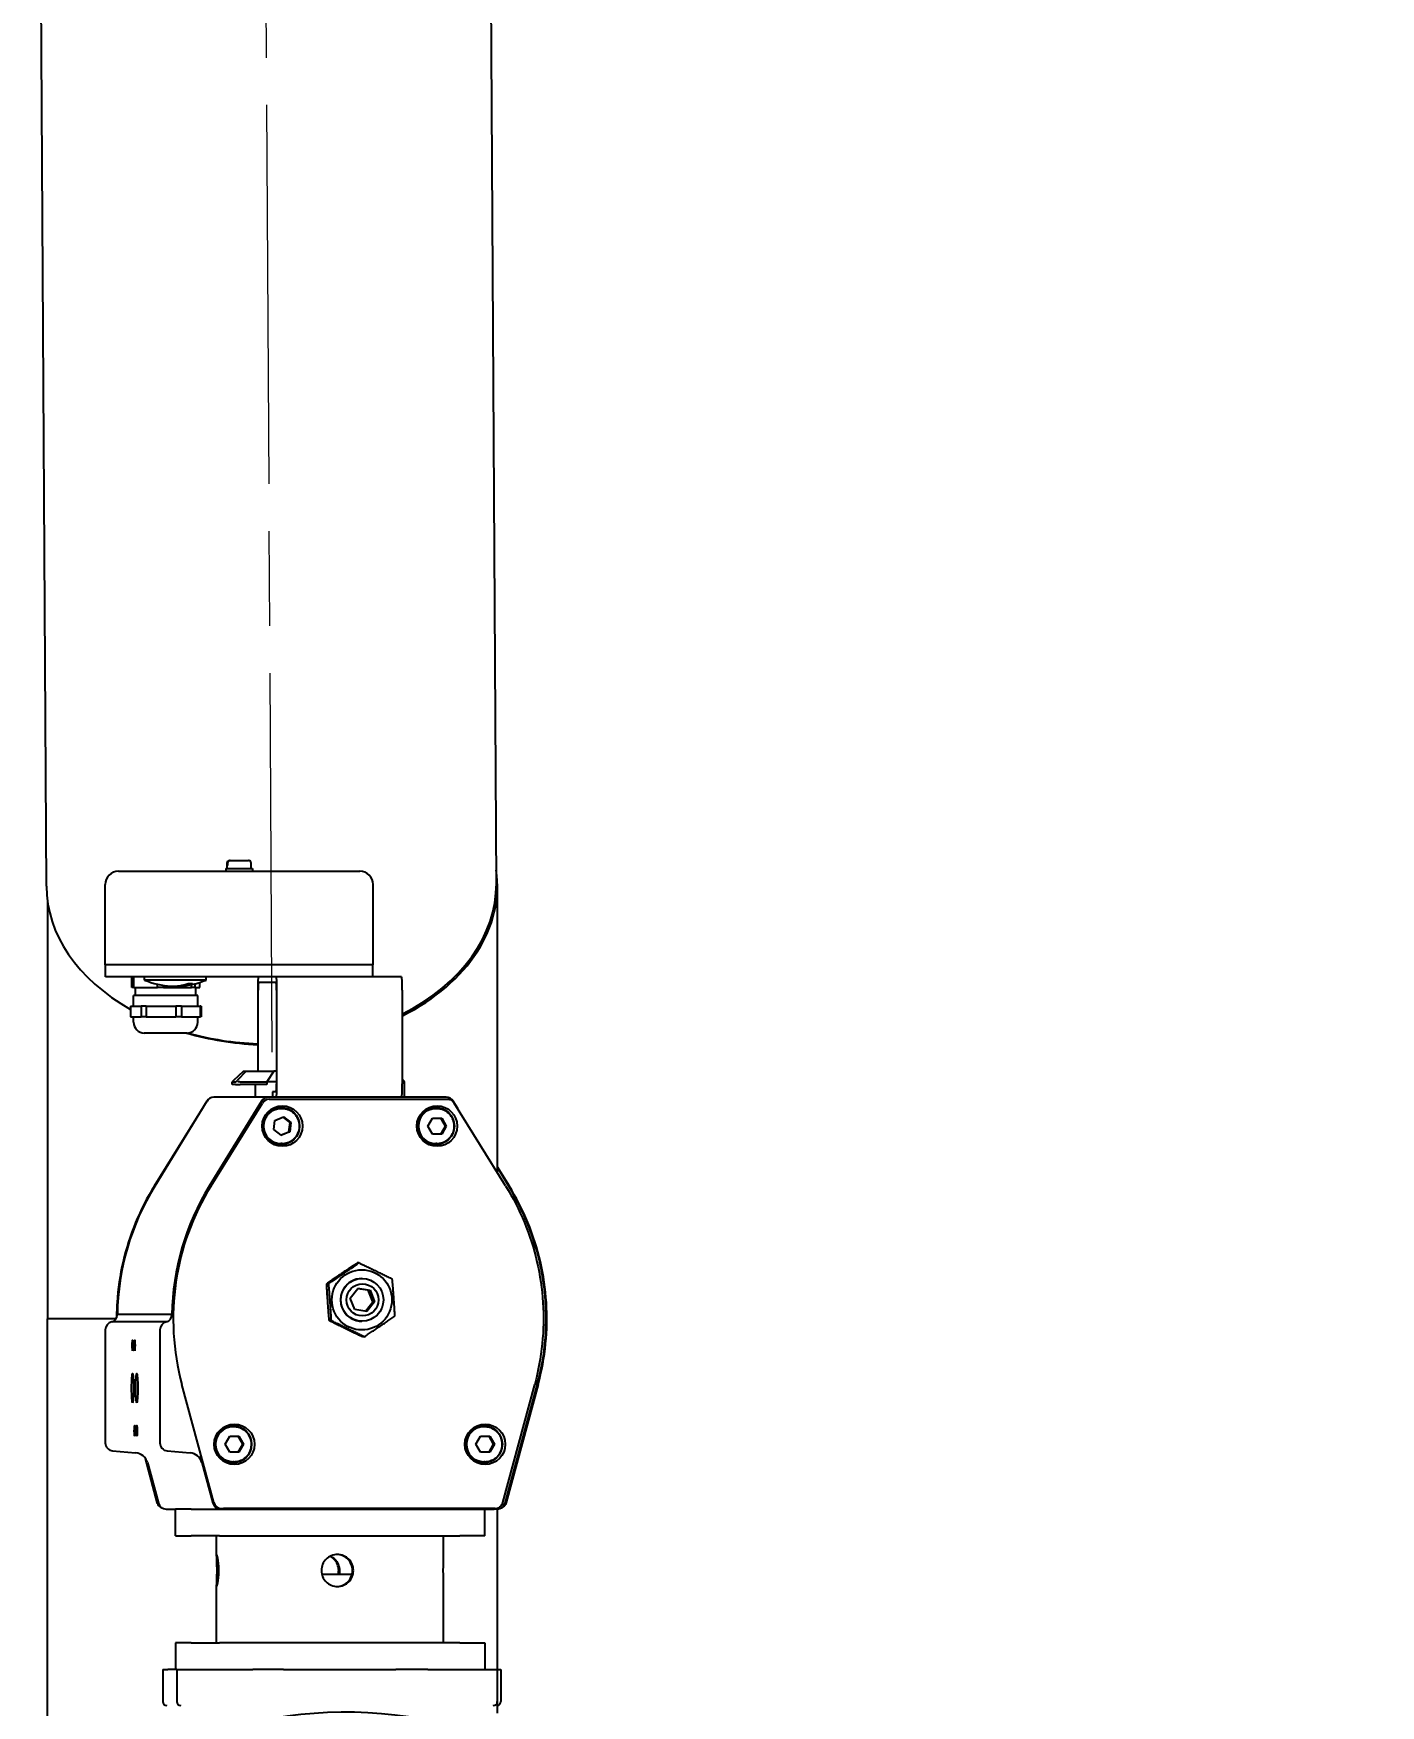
# Model space of a CAD drawing. Header units: millimetres. Extents: x 0 to 14850, y -38768 to 10500.
# Drawn here: x 8472 to 8976, y 8657 to 9282 of the extents above; entities that cross this region are included whole.
import ezdxf

# ---------------------------------------------------------------- set-up
doc = ezdxf.new("R2010")
doc.units = ezdxf.units.MM
doc.header["$LTSCALE"] = 25
doc.linetypes.add('CHAIN', pattern=[0.3543, 0.2362, -0.0295, 0.0591, -0.0295])
for name, color, linetype, lineweight in [('Centerline', 7, 'Continuous', 18), ('Dimension', 7, 'Continuous', 18), ('Visible', 7, 'Continuous', 25)]:
    doc.layers.add(name, color=color, linetype=linetype, lineweight=lineweight)
doc.styles.add('Title', font='arial.ttf')
doc.dimstyles.new('Default - Method 2b', dxfattribs={"dimscale": 25, "dimtxt": 3, "dimasz": 2.5, "dimexe": 3, "dimexo": 0.5, "dimgap": 0.7, "dimtad": 0, "dimtoh": 1, "dimdec": 1, "dimrnd": 1e-08, "dimtxsty": 'Title', "dimcen": 0.09, "dimdle": 10, "dimclrd": 256, "dimclre": 256, "dimclrt": 7, "dimadec": 0, "dimazin": 2, "dimtfac": 0.833333, "dimtdec": 1, "dimtmove": 0, "dimatfit": 3, "dimfxl": 1, "dimtolj": 1, "dimlwd": -1, "dimlwe": -1, "dimarcsym": 0})

# ---------------------------------------------------------------- blocks, each defined once
blk = doc.blocks.new('*D67')
at = {"layer": 'Defpoints', "color": 0, "transparency": 16777216}
for p in [(9416.31, 9964.43), (9416.31, 9964.43), (8796.35, 8494.43)]:
    blk.add_point(p, dxfattribs=at)
at = {"layer": 'Dimension', "transparency": 16777216}
for p, q in [((9416.31, 9901.93), (9416.31, 9657.16)), ((9416.31, 8556.93), (9416.31, 9405.5)), ((8808.85, 8494.43), (9491.31, 8494.43))]:
    blk.add_line(p, q, dxfattribs=at)
for points in [[(9405.89, 9901.93), (9426.72, 9901.93), (9416.31, 9964.43)], [(9405.89, 8556.93), (9426.72, 8556.93), (9416.31, 8494.43)]]:
    blk.add_solid(points, dxfattribs=at)
at = {"layer": 'Dimension', "color": 7, "transparency": 16777216, "insert": (9454.6, 9423), "char_height": 75, "attachment_point": 7, "rotation": 90, "style": 'Title'}
blk.add_mtext('\\A1;1470', dxfattribs=at)
blk = doc.blocks.new('*D68')
at = {"layer": 'Defpoints', "color": 0, "transparency": 16777216}
for p in [(12899.61, 10228.26), (8555.86, 9864.34), (12910.76, 8294.43)]:
    blk.add_point(p, dxfattribs=at)
at = {"layer": 'Dimension', "transparency": 16777216}
for p, q in [((12910.69, 8306.93), (12899.17, 10303.26)), ((8555.79, 9876.84), (8553.47, 10278.18)), ((12837.11, 10227.9), (10857.73, 10216.48)), ((8616.41, 10203.55), (10595.78, 10214.97))]:
    blk.add_line(p, q, dxfattribs=at)
for points in [[(12837.05, 10238.31), (12837.17, 10217.48), (12899.61, 10228.26)], [(8616.35, 10213.96), (8616.47, 10193.13), (8553.91, 10203.19)]]:
    blk.add_solid(points, dxfattribs=at)
at = {"layer": 'Dimension', "color": 7, "transparency": 16777216, "insert": (10613.28, 10177.4), "char_height": 75, "attachment_point": 7, "style": 'Title'}
blk.add_mtext('\\A1;4346', dxfattribs=at)

msp = doc.modelspace()

# ---------------------------------------------------------------- linework, layer by layer
at = {"layer": 'Centerline', "linetype": 'CHAIN', "ltscale": 23.990969}
msp.add_line((8561.42, 8901.3), (8555.86, 9864.34), dxfattribs=at)
at = {"layer": 'Visible'}
for p, q in [((8476.91, 8963.31), (8472.07, 9801.36)), ((8645.21, 8964.28), (8640.37, 9802.33)), ((8545.66, 8972.93), (8545.57, 8972.93)), ((8545.66, 8972.93), (8552.49, 8972.93)), ((8503.93, 8968.93), (8594.13, 8968.93)), ((8544.03, 8969.93), (8554.03, 8969.93)), ((8544.03, 8969.93), (8544.03, 8968.93)), ((8544.53, 8971.13), (8544.65, 8971.13)), ((8544.53, 8969.93), (8544.53, 8971.13)), ((8544.55, 8971.13), (8544.55, 8971.93)), ((8544.65, 8971.93), (8544.65, 8971.13)), ((8553.5, 8971.13), (8553.5, 8971.93)), ((8553.5, 8971.13), (8553.53, 8971.13)), ((8553.53, 8969.93), (8553.53, 8971.13)), ((8554.03, 8969.93), (8554.03, 8968.93)), ((8498.93, 8933.93), (8498.93, 8963.93)), ((8599.13, 8933.93), (8599.13, 8963.93)), ((8645.6, 8856.24), (8645.6, 8963.44)), ((8477.3, 8957.85), (8477.3, 8801.52)), ((8599.13, 8933.93), (8498.93, 8933.93)), ((8499.03, 8929.43), (8499.03, 8933.93)), ((8562.75, 8929.43), (8499.03, 8929.43)), ((8508.83, 8925.43), (8508.83, 8929.43)), ((8509.66, 8925.43), (8509.66, 8929.43)), ((8513.65, 8928.22), (8513.65, 8929.43)), ((8536.65, 8928.22), (8536.65, 8929.43)), ((8562.82, 8929.43), (8562.75, 8929.43)), ((8609.72, 8929.43), (8562.82, 8929.43)), ((8599.03, 8929.43), (8599.03, 8933.93)), ((8509.66, 8925.43), (8508.83, 8925.43)), ((8509.66, 8925.43), (8518.43, 8925.43)), ((8510.29, 8922.43), (8510.29, 8925.43)), ((8536.65, 8928.22), (8513.65, 8928.22)), ((8518.43, 8925.43), (8518.43, 8926.69)), ((8520.68, 8925.43), (8518.43, 8925.43)), ((8520.68, 8925.43), (8520.68, 8926.27)), ((8520.68, 8925.43), (8531.14, 8925.43)), ((8531.14, 8925.43), (8531.14, 8926.54)), ((8532.56, 8925.43), (8531.14, 8925.43)), ((8532.56, 8925.43), (8532.56, 8926.86)), ((8532.56, 8925.43), (8534.25, 8925.43)), ((8532.79, 8922.43), (8532.79, 8925.43)), ((8534.25, 8925.43), (8534.25, 8927.35)), ((8555.95, 8924.43), (8555.95, 8894.22)), ((8556.08, 8894.22), (8556.08, 8924.43)), ((8556.28, 8927.43), (8562.82, 8927.43)), ((8563.02, 8924.43), (8563.02, 8889.43)), ((8563.15, 8889.43), (8563.15, 8924.43)), ((8610.05, 8889.43), (8610.05, 8924.43)), ((8508.32, 8918.43), (8510.37, 8918.43)), ((8508.32, 8918.43), (8508.32, 8914.43)), ((8533.54, 8922.43), (8509.54, 8922.43)), ((8509.54, 8918.43), (8509.54, 8922.43)), ((8510.37, 8918.43), (8512.41, 8918.43)), ((8514.18, 8918.43), (8512.41, 8918.43)), ((8512.41, 8918.43), (8512.41, 8914.43)), ((8514.18, 8918.43), (8519.74, 8918.43)), ((8514.18, 8918.43), (8514.18, 8914.43)), ((8519.74, 8918.43), (8525.29, 8918.43)), ((8527.4, 8918.43), (8525.29, 8918.43)), ((8525.29, 8918.43), (8525.29, 8914.43)), ((8527.4, 8918.43), (8530.91, 8918.43)), ((8527.4, 8918.43), (8527.4, 8914.43)), ((8530.91, 8918.43), (8534.42, 8918.43)), ((8533.54, 8918.43), (8533.54, 8922.43)), ((8534.76, 8918.43), (8534.42, 8918.43)), ((8534.42, 8918.43), (8534.42, 8914.43)), ((8534.76, 8918.43), (8534.76, 8914.43)), ((8508.32, 8914.43), (8510.37, 8914.43)), ((8509.54, 8912.43), (8509.54, 8914.43)), ((8510.37, 8914.43), (8512.41, 8914.43)), ((8514.18, 8914.43), (8512.41, 8914.43)), ((8514.18, 8914.43), (8519.74, 8914.43)), ((8519.74, 8914.43), (8525.29, 8914.43)), ((8527.4, 8914.43), (8525.29, 8914.43)), ((8527.4, 8914.43), (8530.91, 8914.43)), ((8530.91, 8914.43), (8534.42, 8914.43)), ((8533.54, 8912.43), (8533.54, 8914.43)), ((8534.76, 8914.43), (8534.42, 8914.43)), ((8529.54, 8908.43), (8513.54, 8908.43)), ((8550.67, 8894.22), (8546.84, 8890.67)), ((8551.67, 8894.22), (8548.24, 8890.67)), ((8550.67, 8894.22), (8551.67, 8894.22)), ((8551.67, 8894.22), (8561.95, 8894.22)), ((8561.95, 8894.22), (8559.42, 8890.22)), ((8563.02, 8894.22), (8561.95, 8894.22)), ((8546.46, 8889.22), (8546.46, 8890.23)), ((8546.46, 8890.22), (8547.7, 8890.22)), ((8546.46, 8889.22), (8546.46, 8889.22)), ((8547.7, 8889.22), (8546.46, 8889.22)), ((8547.7, 8889.22), (8549.45, 8889.22)), ((8549.45, 8890.22), (8559.42, 8890.22)), ((8559.42, 8889.22), (8549.45, 8889.22)), ((8555.15, 8884.43), (8555.15, 8889.22)), ((8563.02, 8890.22), (8559.42, 8890.22)), ((8559.42, 8890.22), (8559.42, 8889.22)), ((8562.82, 8886.43), (8561.51, 8886.43)), ((8561.51, 8886.43), (8561.51, 8884.43)), ((8610.85, 8890.22), (8610.05, 8890.22)), ((8610.85, 8884.43), (8610.85, 8890.22)), ((8517.32, 8851.27), (8535.26, 8880.17)), ((8536.99, 8883), (8517.44, 8851.17)), ((8557.4, 8883), (8537.85, 8851.17)), ((8538.5, 8851.27), (8557.7, 8882.22)), ((8559.95, 8884.43), (8539.54, 8884.43)), ((8626.46, 8884.43), (8559.95, 8884.43)), ((8560.24, 8883.63), (8561.01, 8883.63)), ((8561.01, 8883.63), (8626.93, 8883.63)), ((8565.1, 8880.13), (8564.64, 8880.13)), ((8622.97, 8880.13), (8622.52, 8880.13)), ((8630.75, 8880.17), (8629.01, 8883)), ((8648.68, 8851.27), (8629.48, 8882.21)), ((8561.97, 8872.31), (8562.42, 8875.74)), ((8562.42, 8875.74), (8565.61, 8877.07)), ((8568.09, 8874.96), (8565.44, 8877)), ((8565.61, 8877.07), (8568.36, 8874.96)), ((8567.65, 8871.52), (8568.09, 8874.96)), ((8568.36, 8874.96), (8567.91, 8871.52)), ((8568.09, 8874.96), (8568.36, 8874.96)), ((8619.58, 8873.63), (8621.31, 8876.63)), ((8621.31, 8870.63), (8619.58, 8873.63)), ((8621.31, 8876.63), (8624.77, 8876.63)), ((8626.23, 8873.63), (8624.51, 8876.63)), ((8624.51, 8870.63), (8626.23, 8873.63)), ((8624.77, 8876.63), (8626.5, 8873.63)), ((8626.5, 8873.63), (8624.77, 8870.63)), ((8626.5, 8873.63), (8626.23, 8873.63)), ((8564.71, 8870.2), (8561.97, 8872.31)), ((8564.62, 8870.27), (8567.65, 8871.52)), ((8565.1, 8867.13), (8564.64, 8867.13)), ((8567.91, 8871.52), (8564.71, 8870.2)), ((8567.65, 8871.52), (8567.91, 8871.52)), ((8624.77, 8870.63), (8621.31, 8870.63)), ((8622.97, 8867.13), (8622.52, 8867.13)), ((8645.6, 8858.3), (8649.96, 8851.27)), ((8649.84, 8851.17), (8645.6, 8858.08)), ((8593.85, 8822.45), (8593.2, 8822.45)), ((8594.98, 8816.63), (8594.92, 8816.63)), ((8582.4, 8814.69), (8581.75, 8814.69)), ((8590.56, 8809.32), (8593.43, 8812.93)), ((8597.33, 8812.24), (8593.36, 8812.84)), ((8593.43, 8812.93), (8597.99, 8812.24)), ((8597.33, 8812.24), (8597.99, 8812.24)), ((8599.02, 8807.94), (8597.33, 8812.24)), ((8597.99, 8812.24), (8599.67, 8807.94)), ((8592.24, 8805.02), (8590.56, 8809.32)), ((8596.8, 8804.33), (8592.24, 8805.02)), ((8596.22, 8804.42), (8599.02, 8807.94)), ((8599.67, 8807.94), (8596.8, 8804.33)), ((8599.02, 8807.94), (8599.67, 8807.94)), ((8502.96, 8801.59), (8477.3, 8801.59)), ((8477.3, 8801.52), (8477.3, 8801.59)), ((8477.3, 8636.93), (8477.3, 8801.52)), ((8502.91, 8801.52), (8477.3, 8801.52)), ((8521.82, 8800.38), (8501.41, 8800.38)), ((8503.45, 8803.24), (8523.86, 8803.24)), ((8523.86, 8803.24), (8523.87, 8803.22)), ((8582.73, 8800.87), (8583.39, 8800.87)), ((8594.98, 8800.63), (8594.92, 8800.63)), ((8498.95, 8797.43), (8498.95, 8755.18)), ((8519.36, 8797.43), (8519.36, 8755.18)), ((8595.82, 8794.81), (8595.17, 8794.81)), ((8539.57, 8732.85), (8527.62, 8777.05)), ((8647.61, 8732.85), (8659.56, 8777.05)), ((8648.47, 8732.64), (8660.5, 8776.71)), ((8660.84, 8777.05), (8648.89, 8732.85)), ((8547.14, 8761.13), (8546.68, 8761.13)), ((8640.94, 8761.13), (8640.48, 8761.13)), ((8543.75, 8754.63), (8545.47, 8757.63)), ((8545.47, 8751.63), (8543.75, 8754.63)), ((8545.47, 8757.63), (8548.93, 8757.63)), ((8550.4, 8754.63), (8548.67, 8757.63)), ((8548.67, 8751.63), (8550.4, 8754.63)), ((8548.93, 8757.63), (8550.66, 8754.63)), ((8550.66, 8754.63), (8548.93, 8751.63)), ((8550.66, 8754.63), (8550.4, 8754.63)), ((8637.54, 8754.63), (8639.27, 8757.63)), ((8639.27, 8751.63), (8637.54, 8754.63)), ((8639.27, 8757.63), (8642.73, 8757.63)), ((8644.2, 8754.63), (8642.47, 8757.63)), ((8642.47, 8751.63), (8644.2, 8754.63)), ((8642.73, 8757.63), (8644.46, 8754.63)), ((8644.46, 8754.63), (8642.73, 8751.63)), ((8644.46, 8754.63), (8644.2, 8754.63)), ((8501.69, 8752.19), (8510.3, 8751.44)), ((8518.39, 8732.85), (8513.93, 8749.36)), ((8514.68, 8747.78), (8518.81, 8732.64)), ((8522.1, 8752.19), (8530.71, 8751.44)), ((8535.09, 8747.78), (8539.22, 8732.64)), ((8548.93, 8751.63), (8545.47, 8751.63)), ((8547.14, 8748.13), (8546.68, 8748.13)), ((8642.73, 8751.63), (8639.27, 8751.63)), ((8640.94, 8748.13), (8640.48, 8748.13)), ((8521.7, 8730.43), (8525.15, 8730.43)), ((8525.15, 8730.43), (8525.17, 8730.43)), ((8525.15, 8720.43), (8525.15, 8730.43)), ((8531.06, 8730.43), (8525.17, 8730.43)), ((8531.06, 8730.43), (8535.36, 8730.43)), ((8535.36, 8730.43), (8542.1, 8730.43)), ((8542.1, 8730.43), (8644.31, 8730.43)), ((8542.46, 8730.63), (8543.22, 8730.63)), ((8644.72, 8730.63), (8543.22, 8730.63)), ((8640.85, 8720.43), (8640.85, 8730.43)), ((8645.6, 8654.1), (8645.6, 8730.73)), ((8525.17, 8720.43), (8525.15, 8720.43)), ((8525.17, 8720.43), (8531.06, 8720.43)), ((8541.69, 8720.43), (8531.06, 8720.43)), ((8540.5, 8712.75), (8540.5, 8720.43)), ((8541.69, 8720.43), (8631.5, 8720.43)), ((8625.5, 8712.75), (8625.5, 8720.43)), ((8640.85, 8720.43), (8631.5, 8720.43)), ((8591.22, 8705.93), (8579.96, 8705.93)), ((8540.5, 8680.43), (8540.5, 8702.11)), ((8625.5, 8680.43), (8625.5, 8702.11)), ((8525.15, 8680.43), (8525.17, 8680.43)), ((8525.15, 8680.43), (8525.15, 8670.43)), ((8531.06, 8680.43), (8525.17, 8680.43)), ((8531.06, 8680.43), (8541.69, 8680.43)), ((8631.5, 8680.43), (8541.69, 8680.43)), ((8631.5, 8680.43), (8640.85, 8680.43)), ((8640.85, 8680.43), (8640.85, 8670.43)), ((8520.42, 8670.43), (8522.31, 8670.43)), ((8520.42, 8670.43), (8520.42, 8658.43)), ((8525.66, 8670.43), (8522.31, 8670.43)), ((8525.66, 8670.43), (8554.14, 8670.43)), ((8525.66, 8670.43), (8525.66, 8658.43)), ((8565.58, 8670.43), (8554.14, 8670.43)), ((8565.58, 8670.43), (8607.62, 8670.43)), ((8619.54, 8670.43), (8607.62, 8670.43)), ((8619.54, 8670.43), (8645.58, 8670.43)), ((8645.58, 8670.43), (8645.58, 8658.43)), ((8645.6, 8670.43), (8646.86, 8670.43)), ((8646.86, 8670.43), (8646.86, 8658.43))]:
    msp.add_line(p, q, dxfattribs=at)
for centre, radius, start, end in [((8503.93, 8963.93), 5, 90, 180), ((8594.13, 8963.93), 5, 0, 90), ((8525.15, 8955.93), 30, 247.45969, 266.81244), ((8525.15, 8955.93), 30, 273.18756, 292.54031), ((8513.54, 8912.43), 4, 180, 270), ((8529.54, 8912.43), 4, 270, 0), ((8521.92, 8658.43), 1.5, 180, 270), ((8527.16, 8658.43), 1.5, 180, 270), ((8644.08, 8658.43), 1.5, 270, 0), ((8645.36, 8658.43), 1.5, 278.91336, 0)]:
    msp.add_arc(centre, radius, start, end, dxfattribs=at)
for centre, major_axis, ratio, start_param, end_param in [((8561.45, 8963.44), (84.15, 0), 0.707107, 5.328122, 6.383117), ((8561.06, 8963.8), (-84.15, -0.49), 0.707095, 0, 0.889389), ((8561.06, 8963.8), (84.15, 0.49), 0.707095, 5.329723, 6.283185), ((8556.28, 8924.43), (0, 5), 0.065414, 0, 1.570796), ((8562.82, 8924.43), (0, 5), 0.065414, 4.712389, 6.283185), ((8609.72, 8924.43), (0, 5), 0.065414, 4.712389, 6.283185), ((8524.36, 8955.93), (0, -29.98), 0.724391, 6.242865, 6.542847), ((8525.94, 8955.93), (0, -29.98), 0.724391, 6.246669, 6.542847), ((8556.28, 8924.43), (0, 3), 0.065414, 0, 1.570796), ((8562.82, 8924.43), (0, 3), 0.065414, 4.712389, 6.283185), ((8561.45, 8963.44), (84.15, 0), 0.707107, 4.321311, 4.647061), ((8561.06, 8963.8), (84.15, 0.49), 0.707095, 4.328508, 4.647613), ((8548.46, 8892.17), (2, 1.95), 0.032732, 2.482115, 3.175132), ((8549.69, 8892.17), (2, 1.95), 0.032732, 3.175132, 3.868149), ((8549.69, 8892.17), (1.62, 1.32), 0.885042, 3.275879, 3.968897), ((8562.82, 8889.43), (0, -3), 0.065414, 0, 1.570796), ((8562.82, 8889.43), (0, -5), 0.065414, 0, 1.570796), ((8609.72, 8889.43), (0, -5), 0.065414, 0, 1.570796), ((8539.54, 8881.43), (0, 3), 0.997858, 0, 1.019007), ((8559.95, 8881.43), (0, 3), 0.997858, 0, 1.019007), ((8560.24, 8880.63), (0, 3), 0.997858, 0, 1.014445), ((8564.64, 8873.63), (0, -6.5), 0.997858, 3.141593, 6.283185), ((8622.52, 8873.63), (0, -6.5), 0.997858, 3.141593, 6.283185), ((8626.46, 8881.43), (0, 3), 0.997858, 5.264178, 6.283185), ((8597.74, 8801.63), (0, -94.5), 0.997858, 4.1606, 4.695351), ((8618.15, 8801.63), (0, 94), 0.997858, 1.014445, 1.835432), ((8618.15, 8801.63), (0, -94.5), 0.997858, 4.1606, 4.695579), ((8569.54, 8801.63), (0, 94.5), 0.997858, 4.445469, 5.264178), ((8594.92, 8808.63), (0, 8), 0.997858, 0, 3.141593), ((8501.95, 8797.43), (0, 3), 0.997858, 0.180962, 1.570796), ((8500.44, 8803.24), (0, -3.02), 0.997858, 0.327116, 1.570796), ((8522.36, 8797.43), (0, 3), 0.997858, 0.180962, 1.570796), ((8520.85, 8803.24), (0, -3.02), 0.997858, 0.327116, 1.570796), ((8546.68, 8754.63), (0, -6.5), 0.997858, 3.141593, 6.283185), ((8640.48, 8754.63), (0, -6.5), 0.997858, 3.141593, 6.283185), ((8501.95, 8755.18), (0, -3), 0.997858, 4.712389, 6.195919), ((8522.36, 8755.18), (0, -3), 0.997858, 4.712389, 6.195919), ((8509.87, 8746.46), (0, 5), 0.997858, 4.979309, 6.195919), ((8530.28, 8746.46), (0, 5), 0.997858, 4.979309, 6.195919), ((8521.7, 8733.43), (0, -3), 0.997858, 4.979309, 6.283185), ((8542.1, 8733.43), (0, -3), 0.997858, 4.979309, 6.283185), ((8542.46, 8733.63), (0, -3), 0.997858, 4.977024, 6.283185), ((8644.31, 8733.43), (0, -3), 0.997858, 0, 0.527429), ((8645.59, 8733.43), (0, -3), 0.997858, 0.003819, 1.303876), ((8588.99, 8494.43), (0, 160), 0.997858, 6.07226, 7.080674)]:
    msp.add_ellipse(centre, major_axis=major_axis, ratio=ratio, start_param=start_param, end_param=end_param, dxfattribs=at)
for centre, major_axis, ratio in [((8565.16, 8873.63), (0, 7.56), 0.997858), ((8564.64, 8873.63), (0, 7), 0.997858), ((8623.04, 8873.63), (0, 7.56), 0.997858), ((8622.52, 8873.63), (0, 7), 0.997858), ((8594.92, 8808.63), (0, -11.25), 0.997858), ((8594.98, 8808.63), (0, -8), 0.997858), ((8595.12, 8808.63), (0, -6), 0.997858), ((8509.16, 8791.63), (0, -2), 0.065414), ((8509.94, 8791.63), (0, -2), 0.065414), ((8509.16, 8775.63), (0, -5.5), 0.065414), ((8510.73, 8775.63), (0, -5.5), 0.065414), ((8509.94, 8759.63), (0, -2), 0.065414), ((8510.73, 8759.63), (0, -2), 0.065414), ((8547.2, 8754.63), (0, 7.56), 0.997858), ((8546.68, 8754.63), (0, 7), 0.997858), ((8641, 8754.63), (0, 7.56), 0.997858), ((8640.48, 8754.63), (0, 7), 0.997858)]:
    msp.add_ellipse(centre, major_axis=major_axis, ratio=ratio, dxfattribs=at)
for points, knots in [([(8544.55, 8971.93), (8544.55, 8972.05), (8544.58, 8972.2), (8544.67, 8972.43), (8544.76, 8972.55), (8544.93, 8972.72), (8545.06, 8972.81), (8545.29, 8972.9), (8545.44, 8972.93), (8545.57, 8972.93)], [0, 0, 0, 0, 0.0368272, 0.0368272, 0.0739214, 0.0739214, 0.1114349, 0.1114349, 0.1495092, 0.1495092, 0.1495092, 0.1495092]), ([(8545.66, 8972.93), (8545.54, 8972.93), (8545.39, 8972.9), (8545.16, 8972.81), (8545.03, 8972.72), (8544.85, 8972.55), (8544.77, 8972.43), (8544.68, 8972.2), (8544.65, 8972.05), (8544.65, 8971.93)], [0.4504594, 0.4504594, 0.4504594, 0.4504594, 0.4885337, 0.4885337, 0.5260472, 0.5260472, 0.5631414, 0.5631414, 0.5999686, 0.5999686, 0.5999686, 0.5999686]), ([(8553.5, 8971.93), (8553.5, 8972.05), (8553.47, 8972.2), (8553.38, 8972.43), (8553.3, 8972.55), (8553.12, 8972.72), (8553, 8972.81), (8552.76, 8972.9), (8552.61, 8972.93), (8552.49, 8972.93)], [0, 0, 0, 0, 0.0368272, 0.0368272, 0.0739214, 0.0739214, 0.1114349, 0.1114349, 0.1495092, 0.1495092, 0.1495092, 0.1495092]), ([(8529.93, 8926.96), (8530.21, 8926.95), (8530.49, 8926.94), (8530.75, 8926.94), (8531.01, 8926.94), (8531.27, 8926.95), (8531.52, 8926.96)], [-0.1136379, -0.1136379, -0.1136379, -0.1136379, 0, 0, 0, 0.1136379, 0.1136379, 0.1136379, 0.1136379]), ([(8565.1, 8867.13), (8565.79, 8867.13), (8566.48, 8867.24), (8567.8, 8867.68), (8568.42, 8868), (8569.53, 8868.83), (8570.02, 8869.34), (8570.81, 8870.47), (8571.11, 8871.1), (8571.51, 8872.43), (8571.6, 8873.13), (8571.56, 8874.51), (8571.43, 8875.2), (8570.96, 8876.51), (8570.62, 8877.12), (8569.76, 8878.21), (8569.24, 8878.68), (8568.08, 8879.44), (8567.44, 8879.73), (8566.23, 8880.06), (8565.66, 8880.13), (8565.1, 8880.13)], [1.570796, 1.570796, 1.570796, 1.570796, 1.890601, 1.890601, 2.210445, 2.210445, 2.530389, 2.530389, 2.850456, 2.850456, 3.170619, 3.170619, 3.490813, 3.490813, 3.810962, 3.810962, 4.131007, 4.131007, 4.45093, 4.45093, 4.712389, 4.712389, 4.712389, 4.712389]), ([(8622.97, 8867.13), (8623.67, 8867.13), (8624.36, 8867.24), (8625.67, 8867.68), (8626.29, 8868), (8627.4, 8868.83), (8627.89, 8869.34), (8628.69, 8870.47), (8628.99, 8871.1), (8629.39, 8872.43), (8629.48, 8873.13), (8629.44, 8874.51), (8629.31, 8875.2), (8628.83, 8876.51), (8628.49, 8877.12), (8627.63, 8878.21), (8627.12, 8878.68), (8625.96, 8879.44), (8625.32, 8879.73), (8624.11, 8880.06), (8623.54, 8880.13), (8622.97, 8880.13)], [1.570796, 1.570796, 1.570796, 1.570796, 1.890601, 1.890601, 2.210445, 2.210445, 2.530389, 2.530389, 2.850456, 2.850456, 3.170619, 3.170619, 3.490813, 3.490813, 3.810962, 3.810962, 4.131007, 4.131007, 4.45093, 4.45093, 4.712389, 4.712389, 4.712389, 4.712389]), ([(8629.48, 8882.21), (8629.37, 8882.39), (8629.25, 8882.55), (8628.97, 8882.84), (8628.81, 8882.98), (8628.48, 8883.21), (8628.3, 8883.31), (8627.93, 8883.47), (8627.74, 8883.53), (8627.34, 8883.61), (8627.14, 8883.63), (8626.93, 8883.63)], [3.697944, 3.697944, 3.697944, 3.697944, 3.900833, 3.900833, 4.103722, 4.103722, 4.306611, 4.306611, 4.5095, 4.5095, 4.712389, 4.712389, 4.712389, 4.712389]), ([(8517.32, 8851.27), (8514.61, 8846.9), (8512.26, 8842.31), (8508.33, 8832.8), (8506.76, 8827.89), (8504.44, 8817.86), (8503.69, 8812.76), (8503.24, 8805.74), (8503.18, 8803.86), (8503.17, 8801.97)], [5.7268336, 5.7268336, 5.7268336, 5.7268336, 5.891031, 5.891031, 6.0552284, 6.0552284, 6.2194257, 6.2194257, 6.2795597, 6.2795597, 6.2795597, 6.2795597]), ([(8648.68, 8851.27), (8651.39, 8846.9), (8653.74, 8842.31), (8657.67, 8832.8), (8659.24, 8827.89), (8661.56, 8817.86), (8662.31, 8812.76), (8662.96, 8802.49), (8662.87, 8797.33), (8661.84, 8787.09), (8660.9, 8782.01), (8659.56, 8777.05)], [2.585241, 2.585241, 2.585241, 2.585241, 2.7494384, 2.7494384, 2.9136357, 2.9136357, 3.0778331, 3.0778331, 3.2420305, 3.2420305, 3.4062278, 3.4062278, 3.4062278, 3.4062278]), ([(8660.84, 8777.05), (8662.18, 8782.01), (8663.12, 8787.09), (8664.15, 8797.33), (8664.24, 8802.49), (8663.59, 8812.76), (8662.84, 8817.86), (8660.52, 8827.89), (8658.95, 8832.8), (8655.02, 8842.31), (8652.67, 8846.9), (8649.96, 8851.27)], [2.8769575, 2.8769575, 2.8769575, 2.8769575, 3.0411548, 3.0411548, 3.2053522, 3.2053522, 3.3695496, 3.3695496, 3.533747, 3.533747, 3.6979443, 3.6979443, 3.6979443, 3.6979443]), ([(8547.14, 8748.13), (8547.83, 8748.13), (8548.52, 8748.24), (8549.83, 8748.68), (8550.46, 8749), (8551.57, 8749.83), (8552.05, 8750.34), (8552.85, 8751.47), (8553.15, 8752.1), (8553.55, 8753.43), (8553.64, 8754.13), (8553.6, 8755.51), (8553.47, 8756.2), (8553, 8757.51), (8552.65, 8758.12), (8551.8, 8759.21), (8551.28, 8759.68), (8550.12, 8760.44), (8549.48, 8760.73), (8548.27, 8761.06), (8547.7, 8761.13), (8547.14, 8761.13)], [1.570796, 1.570796, 1.570796, 1.570796, 1.890601, 1.890601, 2.210445, 2.210445, 2.530389, 2.530389, 2.850456, 2.850456, 3.170619, 3.170619, 3.490813, 3.490813, 3.810962, 3.810962, 4.131007, 4.131007, 4.45093, 4.45093, 4.712389, 4.712389, 4.712389, 4.712389]), ([(8640.94, 8748.13), (8641.63, 8748.13), (8642.32, 8748.24), (8643.63, 8748.68), (8644.25, 8749), (8645.36, 8749.83), (8645.85, 8750.34), (8646.65, 8751.47), (8646.95, 8752.1), (8647.35, 8753.43), (8647.44, 8754.13), (8647.4, 8755.51), (8647.27, 8756.2), (8646.8, 8757.51), (8646.45, 8758.12), (8645.59, 8759.21), (8645.08, 8759.68), (8643.92, 8760.44), (8643.28, 8760.73), (8642.07, 8761.06), (8641.5, 8761.13), (8640.94, 8761.13)], [1.570796, 1.570796, 1.570796, 1.570796, 1.890601, 1.890601, 2.210445, 2.210445, 2.530389, 2.530389, 2.850456, 2.850456, 3.170619, 3.170619, 3.490813, 3.490813, 3.810962, 3.810962, 4.131007, 4.131007, 4.45093, 4.45093, 4.712389, 4.712389, 4.712389, 4.712389]), ([(8520.19, 8730.84), (8520.05, 8730.89), (8519.92, 8730.96), (8519.56, 8731.16), (8519.35, 8731.32), (8518.98, 8731.69), (8518.82, 8731.9), (8518.56, 8732.35), (8518.46, 8732.6), (8518.39, 8732.85)], [5.0861838, 5.0861838, 5.0861838, 5.0861838, 5.2348534, 5.2348534, 5.4960857, 5.4960857, 5.7573179, 5.7573179, 6.0185501, 6.0185501, 6.0185501, 6.0185501]), ([(8644.72, 8730.63), (8644.98, 8730.63), (8645.24, 8730.67), (8645.74, 8730.8), (8645.99, 8730.9), (8646.44, 8731.16), (8646.65, 8731.32), (8647.02, 8731.69), (8647.18, 8731.9), (8647.44, 8732.35), (8647.54, 8732.6), (8647.61, 8732.85)], [1.570796, 1.570796, 1.570796, 1.570796, 1.832029, 1.832029, 2.093261, 2.093261, 2.354493, 2.354493, 2.615725, 2.615725, 2.876957, 2.876957, 2.876957, 2.876957]), ([(8648.89, 8732.85), (8648.82, 8732.6), (8648.72, 8732.35), (8648.46, 8731.9), (8648.3, 8731.69), (8647.93, 8731.32), (8647.72, 8731.16), (8647.36, 8730.96), (8647.23, 8730.89), (8647.09, 8730.84)], [3.4062278, 3.4062278, 3.4062278, 3.4062278, 3.6674601, 3.6674601, 3.9286923, 3.9286923, 4.1899245, 4.1899245, 4.3385888, 4.3385888, 4.3385888, 4.3385888]), ([(8540.62, 8707.43), (8540.62, 8708.19), (8540.61, 8708.99), (8540.57, 8710.47), (8540.54, 8711.14), (8540.51, 8712.21), (8540.49, 8712.67), (8540.51, 8713.28), (8540.54, 8713.43), (8540.64, 8713.43), (8540.72, 8713.28), (8540.89, 8712.67), (8540.99, 8712.21), (8541.17, 8711.14), (8541.26, 8710.47), (8541.38, 8708.99), (8541.41, 8708.19), (8541.41, 8706.68), (8541.38, 8705.87), (8541.26, 8704.4), (8541.17, 8703.72), (8540.99, 8702.66), (8540.89, 8702.2), (8540.72, 8701.58), (8540.64, 8701.43), (8540.54, 8701.43), (8540.51, 8701.58), (8540.49, 8702.2), (8540.51, 8702.66), (8540.54, 8703.72), (8540.57, 8704.4), (8540.61, 8705.87), (8540.62, 8706.68), (8540.62, 8707.43)], [0, 0, 0, 0, 0.226339, 0.226339, 0.452677, 0.452677, 0.679013, 0.679013, 0.905348, 0.905348, 1.131684, 1.131684, 1.358019, 1.358019, 1.584358, 1.584358, 1.810696, 1.810696, 2.037035, 2.037035, 2.263373, 2.263373, 2.489709, 2.489709, 2.716044, 2.716044, 2.94238, 2.94238, 3.168715, 3.168715, 3.395054, 3.395054, 3.621393, 3.621393, 3.621393, 3.621393]), ([(8591.74, 8707.43), (8591.74, 8706.68), (8591.59, 8705.87), (8590.98, 8704.4), (8590.53, 8703.72), (8589.47, 8702.66), (8588.8, 8702.2), (8587.33, 8701.58), (8586.53, 8701.43), (8585.03, 8701.43), (8584.22, 8701.58), (8582.74, 8702.2), (8582.07, 8702.66), (8581, 8703.72), (8580.53, 8704.4), (8579.92, 8705.87), (8579.77, 8706.68), (8579.77, 8708.19), (8579.92, 8708.99), (8580.53, 8710.47), (8581, 8711.14), (8582.07, 8712.21), (8582.74, 8712.67), (8584.22, 8713.28), (8585.03, 8713.43), (8586.53, 8713.43), (8587.33, 8713.28), (8588.8, 8712.67), (8589.47, 8712.21), (8590.53, 8711.14), (8590.98, 8710.47), (8591.59, 8708.99), (8591.74, 8708.19), (8591.74, 8707.43)], [0, 0, 0, 0, 0.226339, 0.226339, 0.452677, 0.452677, 0.679013, 0.679013, 0.905348, 0.905348, 1.131684, 1.131684, 1.358019, 1.358019, 1.584358, 1.584358, 1.810696, 1.810696, 2.037035, 2.037035, 2.263373, 2.263373, 2.489709, 2.489709, 2.716044, 2.716044, 2.94238, 2.94238, 3.168715, 3.168715, 3.395054, 3.395054, 3.621393, 3.621393, 3.621393, 3.621393]), ([(8586.24, 8707.43), (8586.24, 8708.19), (8586.08, 8708.99), (8585.47, 8710.47), (8585, 8711.14), (8584.05, 8712.09), (8583.55, 8712.46), (8583, 8712.75)], [0, 0, 0, 0, 0.2263386, 0.2263386, 0.4526772, 0.4526772, 0.6287097, 0.6287097, 0.6287097, 0.6287097]), ([(8583.16, 8712.83), (8583.78, 8712.53), (8584.34, 8712.13), (8585.33, 8711.14), (8585.8, 8710.47), (8586.41, 8708.99), (8586.57, 8708.19), (8586.57, 8707.43)], [-0.6463184, -0.6463184, -0.6463184, -0.6463184, -0.4528664, -0.4528664, -0.2264332, -0.2264332, 0, 0, 0, 0]), ([(8591.41, 8707.43), (8591.41, 8708.19), (8591.26, 8708.99), (8590.65, 8710.47), (8590.2, 8711.14), (8589.14, 8712.21), (8588.48, 8712.67), (8587.06, 8713.26), (8586.32, 8713.41), (8585.62, 8713.43)], [-3.6228904, -3.6228904, -3.6228904, -3.6228904, -3.3964572, -3.3964572, -3.170024, -3.170024, -2.9435959, -2.9435959, -2.7334836, -2.7334836, -2.7334836, -2.7334836]), ([(8625.5, 8702.12), (8625.5, 8702.4), (8625.49, 8702.78), (8625.46, 8703.72), (8625.43, 8704.4), (8625.39, 8705.87), (8625.38, 8706.68), (8625.38, 8708.19), (8625.39, 8708.99), (8625.43, 8710.47), (8625.46, 8711.14), (8625.49, 8712.09), (8625.5, 8712.46), (8625.5, 8712.75)], [1.181987, 1.181987, 1.181987, 1.181987, 1.358019, 1.358019, 1.584358, 1.584358, 1.810696, 1.810696, 2.037035, 2.037035, 2.263373, 2.263373, 2.439406, 2.439406, 2.439406, 2.439406]), ([(8585.62, 8701.43), (8586.32, 8701.45), (8587.06, 8701.61), (8588.48, 8702.2), (8589.14, 8702.66), (8590.2, 8703.72), (8590.65, 8704.4), (8591.26, 8705.87), (8591.41, 8706.68), (8591.41, 8707.43)], [-0.8894069, -0.8894069, -0.8894069, -0.8894069, -0.6792945, -0.6792945, -0.4528664, -0.4528664, -0.2264332, -0.2264332, 0, 0, 0, 0])]:
    msp.add_open_spline(points, degree=3, knots=knots, dxfattribs=at)
for points in [[(8610.05, 8891), (8610.32, 8890.74), (8610.58, 8890.48), (8610.85, 8890.22)], [(8586.04, 8705.93), (8586.17, 8706.43), (8586.24, 8706.94), (8586.24, 8707.43)], [(8586.57, 8707.43), (8586.57, 8706.94), (8586.5, 8706.43), (8586.37, 8705.93)]]:
    msp.add_open_spline(points, degree=3, dxfattribs=at)
for points, weights in [([(8581.75, 8814.69), (8587.36, 8818.57), (8593.2, 8822.45)], [1.95892252726, 2.26196889675, 1.95892252795]), ([(8593.85, 8822.45), (8588.24, 8818.57), (8582.4, 8814.69)], [2.02104205811, 2.33369835258, 2.02104205811]), ([(8593.85, 8822.45), (8600.18, 8819.43), (8606.29, 8816.4)], [2.02104205812, 2.3336983526, 2.02104205812]), ([(8582.73, 8800.87), (8582.13, 8807.78), (8581.75, 8814.69)], [1.95892252726, 2.26196889698, 1.95892252748]), ([(8582.4, 8814.69), (8583, 8807.78), (8583.39, 8800.87)], [2.02104205811, 2.33369835258, 2.02104205811]), ([(8607.27, 8802.58), (8606.89, 8809.49), (8606.29, 8816.4)], [2.02104205811, 2.33369835258, 2.02104205811]), ([(8595.17, 8794.81), (8588.84, 8797.84), (8582.73, 8800.87)], [2.01276677064, 2.3241428738, 2.01276677078]), ([(8595.82, 8794.81), (8589.71, 8797.84), (8583.39, 8800.87)], [2.02104205812, 2.3336983526, 2.02104205812]), ([(8595.82, 8794.81), (8601.66, 8798.69), (8607.27, 8802.58)], [2.02104205811, 2.33369835258, 2.02104205811])]:
    msp.add_rational_spline(points, weights, degree=2, dxfattribs=at)

# ---------------------------------------------------------------- dimensions: what is measured, and where the dimension line sits
at = {"layer": 'Dimension'}
for base, p1, p2, angle, override, picture, middle in [((12899.61, 10228.26), (8555.86, 9864.34), (12910.76, 8294.43), 0.33057, {"dimgap": 0.7, "dimtih": 1, "dimdec": 0, "dimtol": 0, "dimlim": 0, "dimtp": 0, "dimtm": 0, "dimtdec": 1, "dimtofl": 0, "dimatfit": 1}, '*D68', (10726.76, 10215.72)), ((9416.31, 9964.43), (8796.35, 8494.43), (9416.31, 9964.43), 90, {"dimgap": 0.7, "dimtoh": 0, "dimdec": 1, "dimse2": 1, "dimtol": 0, "dimlim": 0, "dimtp": 0, "dimtm": 0, "dimtdec": 1, "dimtofl": 0, "dimatfit": 1}, '*D67', (9416.31, 9531.33))]:
    dim = msp.add_linear_dim(base=base, p1=p1, p2=p2, angle=angle, dimstyle='Default - Method 2b', override=override, dxfattribs=at)
    dim.commit()
    dim.dimension.update_dxf_attribs({"geometry": picture, "text_midpoint": middle, "dimtype": 160})

doc.saveas('drawing.dxf')
